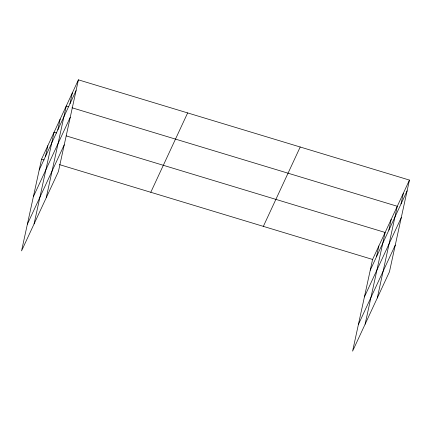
<?xml version="1.0" encoding="UTF-8"?>
<svg xmlns="http://www.w3.org/2000/svg" width="431" height="431" viewBox="0 0 431 431"><rect width="100%" height="100%" fill="white"/><g stroke="black" fill="none" stroke-linecap="round" stroke-linejoin="round"><path stroke-width="0.65" d="M78.41 79.837L41.548 159.195L21.55 250.912L58.411 171.549L78.41 79.837L409.45 180.088L389.452 271.805L352.59 351.163L372.589 259.451L409.45 180.088M45.465 156.48L47.814 145.705M34.081 223.926L54.08 132.215L56.633 132.99M57.813 129.893L60.162 119.118M46.246 197.737L66.245 106.026L68.798 106.796M69.978 103.704L72.327 92.929M376.505 256.731L378.854 245.961M365.122 324.182L385.12 232.465L66.218 135.889M388.854 230.143L391.203 219.374M377.287 297.993L397.285 206.277L71.993 107.766M401.019 203.955L403.368 193.185M39.199 169.97L76.061 90.607M33.376 196.681L70.237 117.318M27.374 224.201L64.235 144.838M150.791 192.28L187.652 112.917M263.346 226.367L300.208 147.003M370.24 270.221L407.101 190.863M364.416 296.932L401.277 217.574M358.414 324.451L395.275 245.094M41.548 159.195L44.102 159.971M59.435 164.615L372.589 259.451"/></g></svg>
